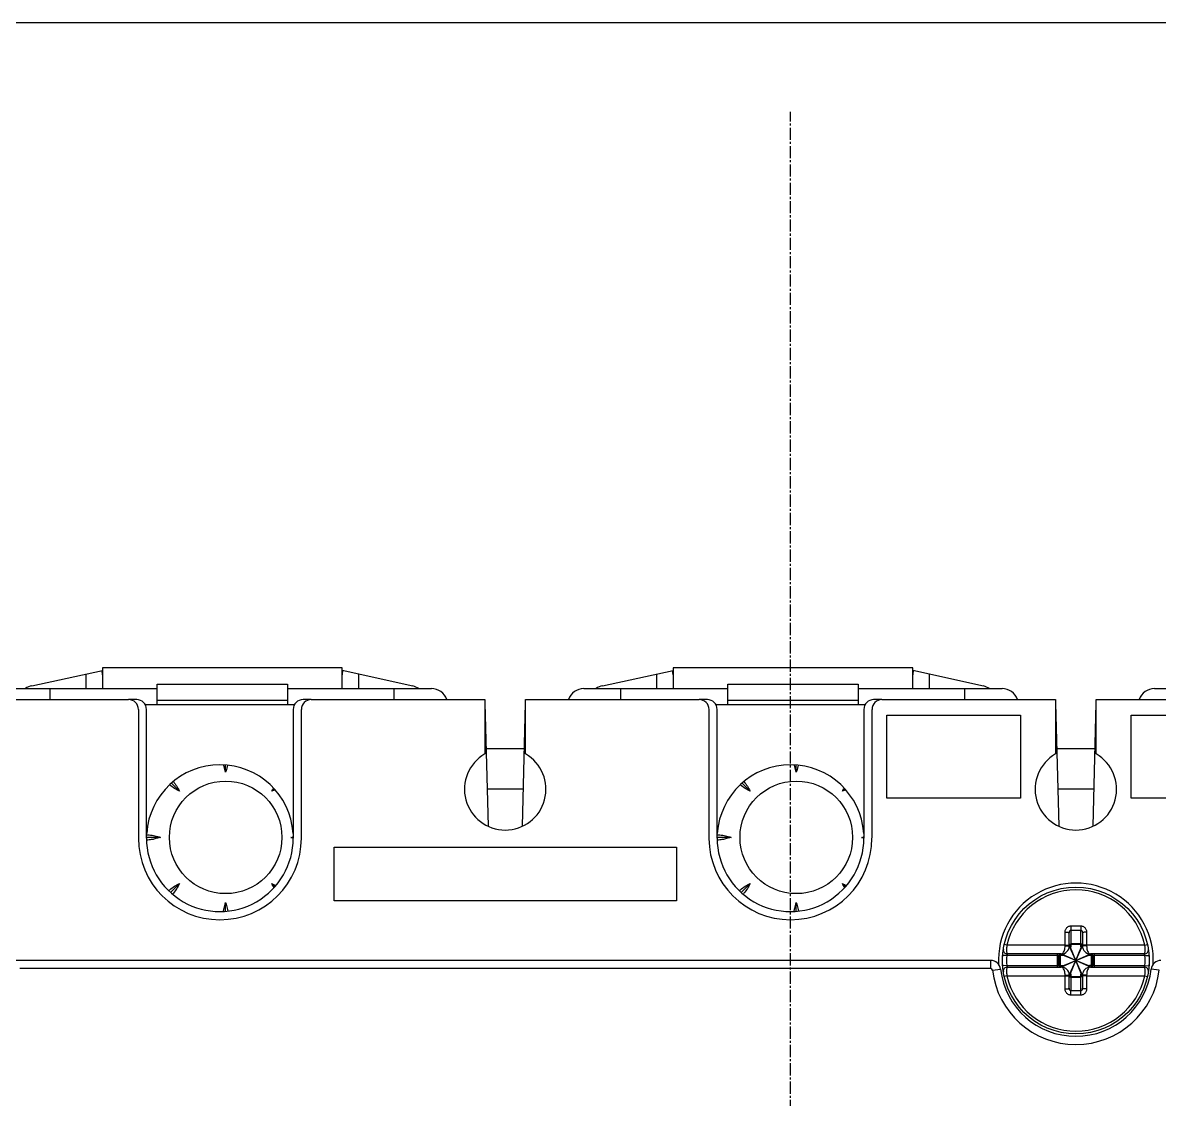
# Model space of a CAD drawing. Extents: x 0 to 557, y 0 to 248.
# Drawn here: x 428.3 to 498, y 166.1 to 232.1 of the extents above; entities that cross this region are included whole.
import ezdxf

# ---------------------------------------------------------------- set-up
doc = ezdxf.new("R2010")
doc.units = 0
doc.linetypes.add('AXES2', pattern=[1.125, 0.75, -0.125, 0.125, -0.125])
doc.layers.add('AXE', color=80, linetype='AXES2')

# ---------------------------------------------------------------- blocks, each defined once
blk = doc.blocks.new('LV429640ATNSX22A 1')
for p, q in [((100.807, 101.334), (105.147, 102.264)), ((104.147, 101.162), (104.147, 102.049)), ((105.147, 102.437), (105.147, 101.162)), ((119.847, 102.437), (105.147, 102.437)), ((119.847, 101.162), (119.847, 102.437)), ((119.847, 102.284), (124.188, 101.323)), ((120.847, 102.063), (120.847, 101.162)), ((135.807, 101.334), (140.147, 102.264)), ((139.147, 101.162), (139.147, 102.049)), ((140.147, 102.437), (140.147, 101.162)), ((154.847, 102.437), (140.147, 102.437)), ((154.847, 101.162), (154.847, 102.437)), ((154.847, 102.284), (159.188, 101.323)), ((155.847, 102.063), (155.847, 101.162)), ((99.672, 101.162), (108.497, 101.162)), ((101.946, 100.487), (101.946, 101.162)), ((108.497, 100.178), (108.497, 101.437)), ((108.497, 101.437), (116.497, 101.437)), ((116.497, 101.437), (116.497, 100.178)), ((116.497, 101.162), (125.322, 101.162)), ((123.048, 100.487), (123.048, 101.162)), ((134.672, 101.162), (143.497, 101.162)), ((136.946, 100.487), (136.946, 101.162)), ((143.497, 100.178), (143.497, 101.437)), ((143.497, 101.437), (151.497, 101.437)), ((151.497, 101.437), (151.497, 100.178)), ((151.497, 101.162), (160.322, 101.162)), ((158.047, 100.487), (158.047, 101.162)), ((169.672, 101.162), (178.497, 101.162)), ((96.1, 100.487), (106.75, 100.487)), ((107.248, 100.487), (106.75, 100.487)), ((116.497, 100.437), (108.497, 100.437)), ((117.95, 100.487), (117.448, 100.487)), ((117.95, 100.487), (128.6, 100.487)), ((128.6, 100.487), (128.6, 97.152)), ((131.1, 97.152), (131.1, 100.487)), ((131.1, 100.487), (141.75, 100.487)), ((142.248, 100.487), (141.75, 100.487)), ((151.497, 100.437), (143.497, 100.437)), ((152.95, 100.487), (152.448, 100.487)), ((152.95, 100.487), (163.6, 100.487)), ((163.6, 100.487), (163.6, 97.152)), ((166.1, 97.152), (166.1, 100.487)), ((166.1, 100.487), (176.75, 100.487)), ((107.35, 99.887), (107.35, 91.986)), ((107.771, 100.178), (116.924, 100.178)), ((107.848, 91.987), (107.848, 99.887)), ((116.848, 99.887), (116.848, 91.987)), ((117.35, 91.986), (117.35, 99.887)), ((128.6, 100.264), (128.798, 92.72)), ((130.902, 92.72), (131.1, 100.278)), ((142.349, 99.896), (142.349, 91.975)), ((142.771, 100.178), (151.924, 100.178)), ((142.848, 91.987), (142.848, 99.887)), ((151.848, 99.887), (151.848, 91.987)), ((152.348, 92.004), (152.348, 99.877)), ((163.6, 100.264), (163.798, 92.72)), ((165.902, 92.72), (166.1, 100.278)), ((153.25, 94.436), (153.25, 99.536)), ((153.25, 99.536), (161.45, 99.536)), ((161.45, 99.536), (161.45, 94.436)), ((168.25, 94.436), (168.25, 99.536)), ((168.25, 99.536), (176.45, 99.536)), ((128.673, 97.487), (131.027, 97.487)), ((163.673, 97.487), (166.027, 97.487)), ((112.703, 96.039), (112.703, 96.476)), ((147.703, 96.039), (147.703, 96.476)), ((109.873, 94.867), (109.374, 95.366)), ((115.533, 94.867), (115.681, 95.014)), ((130.961, 94.987), (128.738, 94.987)), ((144.873, 94.867), (144.374, 95.366)), ((150.533, 94.867), (150.681, 95.014)), ((165.961, 94.987), (163.738, 94.987)), ((161.45, 94.436), (153.25, 94.436)), ((176.45, 94.436), (168.25, 94.436)), ((108.701, 92.037), (107.848, 92.037)), ((116.706, 92.037), (116.848, 92.037)), ((143.701, 92.037), (142.848, 92.037)), ((151.706, 92.037), (151.848, 92.037)), ((119.35, 88.136), (119.35, 91.436)), ((119.35, 91.436), (140.35, 91.436)), ((140.35, 91.436), (140.35, 88.136)), ((109.873, 89.207), (109.325, 88.659)), ((115.724, 89.017), (115.533, 89.207)), ((144.873, 89.207), (144.325, 88.659)), ((150.724, 89.017), (150.533, 89.207)), ((112.703, 87.507), (112.703, 88.035)), ((140.35, 88.136), (119.35, 88.136)), ((147.703, 87.507), (147.703, 88.035)), ((164.45, 85.386), (164.45, 86.19)), ((164.55, 86.352), (164.55, 85.43)), ((165.15, 85.43), (165.15, 86.352)), ((165.25, 86.19), (165.25, 85.386)), ((160.619, 85.422), (160.456, 85.458)), ((164.187, 85.386), (164.45, 85.386)), ((164.465, 83.619), (165.235, 85.353)), ((165.235, 83.619), (164.465, 85.353)), ((164.531, 83.689), (165.169, 85.282)), ((165.169, 83.689), (164.531, 85.282)), ((165.15, 85.501), (164.55, 85.501)), ((165.15, 85.459), (164.55, 85.459)), ((165.513, 85.386), (165.25, 85.386)), ((169.081, 85.422), (169.244, 85.458)), ((159.634, 84.487), (99.85, 84.487)), ((159.634, 83.987), (159.634, 84.487)), ((160.361, 84.168), (160.361, 84.803)), ((160.611, 84.786), (160.361, 84.803)), ((163.905, 84.786), (160.611, 84.786)), ((163.95, 84.886), (160.65, 84.886)), ((163.72, 84.086), (163.72, 84.886)), ((163.816, 84.186), (163.816, 84.786)), ((163.838, 84.786), (163.838, 84.186)), ((163.89, 84.786), (163.89, 84.186)), ((163.983, 84.1), (165.717, 84.871)), ((165.717, 84.1), (163.983, 84.871)), ((164.053, 84.167), (165.646, 84.804)), ((165.646, 84.167), (164.054, 84.804)), ((169.05, 84.886), (165.75, 84.886)), ((169.089, 84.786), (165.795, 84.786)), ((165.81, 84.186), (165.81, 84.786)), ((165.862, 84.186), (165.862, 84.786)), ((165.884, 84.786), (165.884, 84.186)), ((165.98, 84.886), (165.98, 84.086)), ((169.089, 84.786), (169.339, 84.803)), ((169.339, 84.803), (169.339, 84.168)), ((159.634, 83.987), (100.086, 83.987)), ((159.734, 83.898), (160.23, 83.955)), ((160.611, 84.186), (160.361, 84.168)), ((160.611, 84.186), (163.905, 84.186)), ((160.65, 84.086), (163.95, 84.086)), ((165.75, 84.086), (169.05, 84.086)), ((165.795, 84.186), (169.089, 84.186)), ((169.089, 84.186), (169.339, 84.168)), ((169.966, 83.898), (169.47, 83.955)), ((160.619, 83.55), (160.456, 83.514)), ((164.187, 83.586), (164.45, 83.586)), ((164.45, 82.782), (164.45, 83.586)), ((164.55, 83.541), (164.55, 82.619)), ((164.55, 83.513), (165.15, 83.513)), ((164.55, 83.471), (165.15, 83.471)), ((165.15, 82.619), (165.15, 83.541)), ((165.25, 83.586), (165.25, 82.782)), ((165.513, 83.586), (165.25, 83.586)), ((169.081, 83.55), (169.244, 83.514))]:
    blk.add_line(p, q)
at = {"color": 7}
blk.add_lwpolyline([(-328, -78), (222, -78), (222, 142), (-328, 142)], close=True, dxfattribs=at)
for centre, radius in [((112.703, 92.037), 3.45), ((147.703, 92.037), 3.45), ((164.85, 84.486), 4.5)]:
    blk.add_circle(centre, radius)
for centre, radius, start, end in [((101.022, 100.357), 1, 102.43176, 126.38253), ((123.972, 100.346), 1, 54.67389, 77.51092), ((125.322, 100.162), 1, 18.98049, 90), ((134.672, 100.162), 1, 90.0002, 161.02391), ((136.022, 100.357), 1, 102.43176, 126.38253), ((158.972, 100.346), 1, 54.67389, 77.51092), ((160.322, 100.162), 1, 18.98049, 90), ((169.672, 100.162), 1, 90.0002, 161.02391), ((106.75, 99.887), 0.6, 359.99989, 89.9955), ((107.248, 99.887), 0.6, 0.00144, 90.00824), ((117.448, 99.887), 0.6, 90.0054, 180), ((117.95, 99.887), 0.6, 90.00123, 179.99846), ((141.75, 99.887), 0.6, 359.98114, 89.98331), ((142.248, 99.887), 0.6, 0, 90.00824), ((152.448, 99.887), 0.6, 90.0054, 180.00013), ((152.95, 99.887), 0.6, 89.99982, 179.96993), ((129.85, 94.987), 2.5, 120.00026, 59.99972), ((164.85, 94.987), 2.5, 120.00058, 59.99937), ((112.35, 91.992), 4.5, 3.74006, 176.26125), ((147.35, 91.992), 4.5, 3.74006, 176.26125), ((112.35, 91.986), 5, 180, 359.99966), ((112.348, 91.987), 4.5, 179.99586, 0), ((147.346, 91.986), 4.999, 180.13164, 0), ((147.348, 91.987), 4.5, 179.99616, 359.99999), ((164.85, 84.486), 4.75, 357.13354, 182.86632), ((164.85, 84.486), 4.333, 12.47309, 167.52691), ((160.65, 85.136), 0.25, 171.20259, 270), ((163.95, 85.386), 0.5, 270, 0), ((165.75, 85.386), 0.5, 180, 270), ((169.05, 85.136), 0.25, 269.99996, 8.79727), ((159.634, 83.887), 0.6, 6.56243, 90), ((164.85, 84.486), 4.25, 175.95223, 184.04777), ((164.85, 84.486), 4.25, 355.95223, 4.04777), ((170.066, 83.887), 0.6, 90, 173.43757), ((159.634, 83.887), 0.1, 6.56243, 90), ((164.85, 84.487), 5.15, 186.56243, 353.43757), ((164.85, 84.487), 4.65, 186.56243, 353.43757), ((160.65, 83.836), 0.25, 89.99996, 188.79727), ((163.95, 83.586), 0.5, 0, 90), ((165.75, 83.586), 0.5, 90, 180), ((169.05, 83.836), 0.25, 351.20259, 90), ((164.85, 84.486), 4.333, 192.47309, 347.52691)]:
    blk.add_arc(centre, radius, start, end)
for points, knots in [([(105.146, 102), (105.145, 102.014), (105.144, 102.069), (105.139, 102.155), (105.124, 102.227), (105.112, 102.256)], [0, 0, 0, 0, 0.0438197, 0.1644144, 0.2594884, 0.2594884, 0.2594884, 0.2594884]), ([(119.889, 102.275), (119.875, 102.246), (119.857, 102.174), (119.851, 102.087), (119.849, 102.031), (119.848, 102.016)], [0, 0, 0, 0, 0.0961682, 0.2178848, 0.2637484, 0.2637484, 0.2637484, 0.2637484]), ([(140.146, 102), (140.145, 102.014), (140.144, 102.069), (140.138, 102.155), (140.124, 102.227), (140.112, 102.256)], [0, 0, 0, 0, 0.0438197, 0.1644144, 0.2594884, 0.2594884, 0.2594884, 0.2594884]), ([(154.889, 102.275), (154.875, 102.246), (154.857, 102.174), (154.851, 102.087), (154.849, 102.031), (154.848, 102.016)], [0, 0, 0, 0, 0.0961682, 0.2178848, 0.2637484, 0.2637484, 0.2637484, 0.2637484]), ([(112.703, 96.039), (112.664, 96.15), (112.623, 96.298), (112.592, 96.448), (112.586, 96.484)], [0, 0, 0, 0, 0.3517872, 0.4604282, 0.4604282, 0.4604282, 0.4604282]), ([(112.818, 96.465), (112.812, 96.435), (112.783, 96.291), (112.743, 96.149), (112.703, 96.039)], [0, 0, 0, 0, 0.0895878, 0.441066, 0.441066, 0.441066, 0.441066]), ([(147.703, 96.039), (147.664, 96.15), (147.622, 96.298), (147.592, 96.448), (147.586, 96.484)], [0, 0, 0, 0, 0.3517872, 0.4604298, 0.4604298, 0.4604298, 0.4604298]), ([(147.818, 96.465), (147.812, 96.435), (147.783, 96.291), (147.743, 96.149), (147.703, 96.039)], [0, 0, 0, 0, 0.0895923, 0.4410704, 0.4410704, 0.4410704, 0.4410704]), ([(109.873, 94.867), (109.768, 94.917), (109.562, 95.033), (109.371, 95.171), (109.279, 95.245)], [0, 0, 0, 0, 0.3517858, 0.7058983, 0.7058983, 0.7058983, 0.7058983]), ([(109.492, 95.464), (109.493, 95.463), (109.569, 95.37), (109.708, 95.178), (109.823, 94.973), (109.873, 94.867)], [0, 0, 0, 0, 0.004535, 0.3586298, 0.7101065, 0.7101065, 0.7101065, 0.7101065]), ([(144.873, 94.867), (144.768, 94.917), (144.562, 95.033), (144.371, 95.171), (144.279, 95.245)], [0, 0, 0, 0, 0.3517858, 0.7058983, 0.7058983, 0.7058983, 0.7058983]), ([(144.492, 95.464), (144.493, 95.463), (144.568, 95.37), (144.708, 95.178), (144.823, 94.973), (144.873, 94.867)], [0, 0, 0, 0, 0.0045065, 0.3586012, 0.710078, 0.710078, 0.710078, 0.710078]), ([(107.857, 92.202), (107.909, 92.199), (108.079, 92.185), (108.364, 92.14), (108.591, 92.076), (108.701, 92.037)], [0, 0, 0, 0, 0.1571227, 0.5112609, 0.8627251, 0.8627251, 0.8627251, 0.8627251]), ([(108.701, 92.037), (108.591, 91.998), (108.402, 91.944), (108.209, 91.91), (108.131, 91.899)], [0, 0, 0, 0, 0.3517663, 0.5876535, 0.5876535, 0.5876535, 0.5876535]), ([(142.857, 92.202), (142.909, 92.199), (143.079, 92.185), (143.364, 92.14), (143.591, 92.076), (143.701, 92.037)], [0, 0, 0, 0, 0.1570777, 0.5112159, 0.8626801, 0.8626801, 0.8626801, 0.8626801]), ([(143.701, 92.037), (143.591, 91.998), (143.402, 91.944), (143.209, 91.91), (143.131, 91.899)], [0, 0, 0, 0, 0.3517663, 0.5876535, 0.5876535, 0.5876535, 0.5876535]), ([(108.131, 91.899), (108.092, 91.893), (107.999, 91.882), (107.907, 91.874), (107.853, 91.871)], [0, 0, 0, 0, 0.1183966, 0.2788756, 0.2788756, 0.2788756, 0.2788756]), ([(143.131, 91.899), (143.092, 91.893), (142.999, 91.882), (142.907, 91.874), (142.853, 91.871)], [0, 0, 0, 0, 0.1183966, 0.2788306, 0.2788306, 0.2788306, 0.2788306]), ([(109.279, 88.828), (109.371, 88.903), (109.562, 89.041), (109.768, 89.156), (109.873, 89.207)], [0, 0, 0, 0, 0.3540916, 0.705559, 0.705559, 0.705559, 0.705559]), ([(109.873, 89.207), (109.823, 89.101), (109.708, 88.895), (109.555, 88.684), (109.464, 88.574), (109.448, 88.556)], [0, 0, 0, 0, 0.3517865, 0.7058999, 0.7798911, 0.7798911, 0.7798911, 0.7798911]), ([(144.279, 88.828), (144.371, 88.903), (144.562, 89.041), (144.768, 89.156), (144.873, 89.207)], [0, 0, 0, 0, 0.3540916, 0.705559, 0.705559, 0.705559, 0.705559]), ([(144.873, 89.207), (144.823, 89.101), (144.708, 88.895), (144.555, 88.684), (144.464, 88.574), (144.448, 88.556)], [0, 0, 0, 0, 0.3517865, 0.7058999, 0.7798625, 0.7798625, 0.7798625, 0.7798625]), ([(112.57, 87.497), (112.58, 87.564), (112.614, 87.746), (112.664, 87.924), (112.703, 88.035)], [0, 0, 0, 0, 0.202793, 0.5542702, 0.5542702, 0.5542702, 0.5542702]), ([(112.703, 88.035), (112.743, 87.924), (112.791, 87.752), (112.824, 87.577), (112.834, 87.517)], [0, 0, 0, 0, 0.3517875, 0.5344175, 0.5344175, 0.5344175, 0.5344175]), ([(147.57, 87.497), (147.58, 87.564), (147.614, 87.746), (147.664, 87.924), (147.703, 88.035)], [0, 0, 0, 0, 0.2027951, 0.5542724, 0.5542724, 0.5542724, 0.5542724]), ([(147.703, 88.035), (147.743, 87.924), (147.791, 87.752), (147.824, 87.577), (147.834, 87.517)], [0, 0, 0, 0, 0.3517875, 0.5344234, 0.5344234, 0.5344234, 0.5344234]), ([(164.187, 86.223), (164.187, 86.246), (164.191, 86.294), (164.211, 86.367), (164.247, 86.442), (164.302, 86.511), (164.375, 86.566), (164.457, 86.601), (164.516, 86.609), (164.544, 86.609)], [0, 0, 0, 0, 0.0686055, 0.1439426, 0.226554, 0.3151503, 0.4062368, 0.4967444, 0.5814957, 0.5814957, 0.5814957, 0.5814957]), ([(164.544, 86.609), (164.612, 86.61), (164.748, 86.611), (164.951, 86.611), (165.088, 86.61), (165.156, 86.609)], [0, 0, 0, 0, 0.2025636, 0.4076196, 0.6117272, 0.6117272, 0.6117272, 0.6117272]), ([(164.544, 86.609), (164.544, 86.576), (164.545, 86.513), (164.547, 86.427), (164.549, 86.374), (164.55, 86.352)], [0, 0, 0, 0, 0.1001381, 0.1907363, 0.2572488, 0.2572488, 0.2572488, 0.2572488]), ([(165.156, 86.609), (165.156, 86.576), (165.155, 86.513), (165.153, 86.427), (165.151, 86.374), (165.15, 86.352)], [0, 0, 0, 0, 0.1001378, 0.190736, 0.257248, 0.257248, 0.257248, 0.257248]), ([(165.156, 86.609), (165.184, 86.609), (165.242, 86.601), (165.325, 86.566), (165.397, 86.511), (165.452, 86.442), (165.489, 86.368), (165.509, 86.294), (165.513, 86.246), (165.513, 86.223)], [0, 0, 0, 0, 0.0844544, 0.1745763, 0.2656171, 0.3543791, 0.4371975, 0.5127248, 0.5814975, 0.5814975, 0.5814975, 0.5814975]), ([(164.187, 86.223), (164.22, 86.223), (164.281, 86.222), (164.366, 86.216), (164.413, 86.207), (164.45, 86.198), (164.45, 86.19)], [0, 0, 0, 0, 0.0995172, 0.1852358, 0.2437846, 0.2679334, 0.2679334, 0.2679334, 0.2679334]), ([(164.187, 85.422), (164.187, 85.503), (164.187, 85.674), (164.187, 85.942), (164.187, 86.127), (164.187, 86.223)], [0, 0, 0, 0, 0.2451334, 0.5135022, 0.8014853, 0.8014853, 0.8014853, 0.8014853]), ([(164.45, 86.19), (164.45, 86.199), (164.451, 86.219), (164.456, 86.249), (164.466, 86.28), (164.481, 86.309), (164.501, 86.332), (164.525, 86.348), (164.542, 86.352), (164.55, 86.352)], [0, 0, 0, 0, 0.0284303, 0.0592124, 0.0918038, 0.1246929, 0.1556434, 0.1834244, 0.2075979, 0.2075979, 0.2075979, 0.2075979]), ([(164.55, 86.352), (164.616, 86.353), (164.749, 86.354), (164.949, 86.354), (165.083, 86.353), (165.15, 86.352)], [0, 0, 0, 0, 0.1989894, 0.3995198, 0.6000139, 0.6000139, 0.6000139, 0.6000139]), ([(165.15, 86.352), (165.158, 86.352), (165.175, 86.348), (165.198, 86.332), (165.218, 86.309), (165.233, 86.28), (165.243, 86.249), (165.249, 86.219), (165.25, 86.199), (165.25, 86.19)], [0, 0, 0, 0, 0.0240864, 0.0517359, 0.0826458, 0.1155786, 0.1482428, 0.1791, 0.2075994, 0.2075994, 0.2075994, 0.2075994]), ([(165.513, 86.223), (165.48, 86.223), (165.419, 86.222), (165.334, 86.216), (165.287, 86.207), (165.25, 86.198), (165.25, 86.19)], [0, 0, 0, 0, 0.0995172, 0.1852358, 0.2437845, 0.2679333, 0.2679333, 0.2679333, 0.2679333]), ([(165.513, 86.223), (165.513, 86.126), (165.513, 85.939), (165.513, 85.672), (165.513, 85.502), (165.513, 85.422)], [0, 0, 0, 0, 0.2923982, 0.5595968, 0.8014853, 0.8014853, 0.8014853, 0.8014853]), ([(160.619, 85.422), (160.615, 85.388), (160.608, 85.319), (160.601, 85.215), (160.6, 85.113), (160.603, 85.022), (160.614, 84.951), (160.624, 84.906), (160.642, 84.886), (160.65, 84.886)], [0, 0, 0, 0, 0.1011592, 0.2076643, 0.3132474, 0.407516, 0.4809532, 0.526858, 0.54949, 0.54949, 0.54949, 0.54949]), ([(164.187, 85.422), (164.092, 85.422), (163.898, 85.422), (163.594, 85.422), (163.264, 85.422), (162.901, 85.422), (162.506, 85.422), (162.079, 85.422), (161.621, 85.422), (161.13, 85.422), (160.793, 85.422), (160.619, 85.422)], [0, 0, 0, 0, 0.284634, 0.583745, 0.912593, 1.274918, 1.670146, 2.09758, 2.55637, 3.046106, 3.56801, 3.56801, 3.56801, 3.56801]), ([(163.95, 84.886), (163.979, 84.886), (164.042, 84.915), (164.107, 85.003), (164.154, 85.119), (164.181, 85.25), (164.187, 85.341), (164.187, 85.386)], [0, 0, 0, 0, 0.0857154, 0.1935589, 0.3219294, 0.4600473, 0.5939554, 0.5939554, 0.5939554, 0.5939554]), ([(164.187, 85.386), (164.187, 85.392), (164.187, 85.404), (164.187, 85.416), (164.187, 85.422)], [0, 0, 0, 0, 0.01817785, 0.03583874, 0.03583874, 0.03583874, 0.03583874]), ([(164.287, 85.421), (164.315, 85.42), (164.368, 85.42), (164.41, 85.41), (164.45, 85.411), (164.45, 85.404)], [0, 0, 0, 0, 0.08551, 0.1433196, 0.1647829, 0.1647829, 0.1647829, 0.1647829]), ([(164.439, 85.283), (164.441, 85.29), (164.444, 85.304), (164.449, 85.324), (164.455, 85.34), (164.461, 85.35), (164.465, 85.353)], [0, 0, 0, 0, 0.02227813, 0.04272751, 0.06093428, 0.07551171, 0.07551171, 0.07551171, 0.07551171]), ([(164.45, 85.414), (164.45, 85.423), (164.466, 85.443), (164.492, 85.452), (164.51, 85.455), (164.516, 85.456)], [0, 0, 0, 0, 0.02606706, 0.06616314, 0.08229636, 0.08229636, 0.08229636, 0.08229636]), ([(164.45, 85.386), (164.45, 85.394), (164.466, 85.414), (164.492, 85.423), (164.51, 85.427), (164.516, 85.428)], [0, 0, 0, 0, 0.026066, 0.06616128, 0.0822948, 0.0822948, 0.0822948, 0.0822948]), ([(164.531, 85.282), (164.528, 85.291), (164.521, 85.307), (164.508, 85.329), (164.495, 85.345), (164.482, 85.356), (164.472, 85.356), (164.469, 85.355)], [0, 0, 0, 0, 0.0283478, 0.0532815, 0.0748872, 0.0920764, 0.1014859, 0.1014859, 0.1014859, 0.1014859]), ([(164.485, 85.48), (164.49, 85.484), (164.5, 85.49), (164.51, 85.494), (164.516, 85.496)], [0, 0, 0, 0, 0.01681323, 0.03392807, 0.03392807, 0.03392807, 0.03392807]), ([(164.55, 85.43), (164.55, 85.405), (164.547, 85.355), (164.538, 85.306), (164.531, 85.282)], [0, 0, 0, 0, 0.0754848, 0.149718, 0.149718, 0.149718, 0.149718]), ([(165.169, 85.282), (165.162, 85.306), (165.153, 85.355), (165.15, 85.405), (165.15, 85.43)], [0, 0, 0, 0, 0.0742087, 0.149722, 0.149722, 0.149722, 0.149722]), ([(165.25, 85.414), (165.25, 85.423), (165.234, 85.443), (165.208, 85.451), (165.19, 85.455), (165.184, 85.456)], [0, 0, 0, 0, 0.02575795, 0.06597454, 0.08217417, 0.08217417, 0.08217417, 0.08217417]), ([(165.25, 85.386), (165.25, 85.394), (165.234, 85.414), (165.208, 85.423), (165.189, 85.427), (165.184, 85.428)], [0, 0, 0, 0, 0.02606707, 0.06616314, 0.08229636, 0.08229636, 0.08229636, 0.08229636]), ([(165.235, 85.353), (165.232, 85.356), (165.22, 85.357), (165.205, 85.346), (165.196, 85.334), (165.19, 85.325), (165.189, 85.323)], [0, 0, 0, 0, 0.01414489, 0.0314115, 0.05261127, 0.06060314, 0.06060314, 0.06060314, 0.06060314]), ([(165.261, 85.283), (165.259, 85.29), (165.256, 85.304), (165.251, 85.324), (165.245, 85.34), (165.239, 85.35), (165.235, 85.353)], [0, 0, 0, 0, 0.02223904, 0.04270095, 0.06093086, 0.07551201, 0.07551201, 0.07551201, 0.07551201]), ([(165.413, 85.421), (165.385, 85.42), (165.332, 85.42), (165.29, 85.41), (165.25, 85.411), (165.25, 85.404)], [0, 0, 0, 0, 0.0855099, 0.1433196, 0.1647829, 0.1647829, 0.1647829, 0.1647829]), ([(169.081, 85.422), (168.907, 85.422), (168.569, 85.422), (168.079, 85.422), (167.621, 85.422), (167.193, 85.422), (166.798, 85.422), (166.436, 85.422), (166.106, 85.422), (165.802, 85.422), (165.608, 85.422), (165.513, 85.422)], [0, 0, 0, 0, 0.521932, 1.011689, 1.470493, 1.89794, 2.293184, 2.655521, 2.984393, 3.283507, 3.56801, 3.56801, 3.56801, 3.56801]), ([(165.513, 85.422), (165.513, 85.416), (165.513, 85.404), (165.513, 85.392), (165.513, 85.386)], [0, 0, 0, 0, 0.01766099, 0.03583874, 0.03583874, 0.03583874, 0.03583874]), ([(165.513, 85.386), (165.513, 85.341), (165.518, 85.25), (165.546, 85.119), (165.593, 85.003), (165.658, 84.915), (165.721, 84.886), (165.75, 84.886)], [0, 0, 0, 0, 0.1339076, 0.2720257, 0.4003964, 0.5082394, 0.5939557, 0.5939557, 0.5939557, 0.5939557]), ([(169.05, 84.886), (169.058, 84.886), (169.076, 84.906), (169.086, 84.951), (169.097, 85.022), (169.1, 85.113), (169.099, 85.215), (169.092, 85.319), (169.085, 85.388), (169.081, 85.422)], [0, 0, 0, 0, 0.022622, 0.0685253, 0.1419848, 0.236287, 0.3418926, 0.4483892, 0.5494906, 0.5494906, 0.5494906, 0.5494906]), ([(160.65, 84.886), (160.647, 84.88), (160.64, 84.867), (160.63, 84.844), (160.619, 84.816), (160.613, 84.796), (160.611, 84.786)], [0, 0, 0, 0, 0.0187148, 0.0440151, 0.0759374, 0.1077522, 0.1077522, 0.1077522, 0.1077522]), ([(163.88, 84.88), (163.875, 84.878), (163.854, 84.868), (163.833, 84.846), (163.824, 84.825), (163.822, 84.82)], [0, 0, 0, 0, 0.01694014, 0.06782964, 0.08515314, 0.08515314, 0.08515314, 0.08515314]), ([(163.873, 84.862), (163.864, 84.855), (163.853, 84.841), (163.846, 84.825), (163.844, 84.82)], [0, 0, 0, 0, 0.03424847, 0.05157209, 0.05157209, 0.05157209, 0.05157209]), ([(163.935, 84.886), (163.918, 84.886), (163.895, 84.879), (163.877, 84.866), (163.873, 84.862)], [0, 0, 0, 0, 0.05012009, 0.06715642, 0.06715642, 0.06715642, 0.06715642]), ([(163.935, 84.886), (163.926, 84.886), (163.906, 84.87), (163.898, 84.844), (163.894, 84.825), (163.893, 84.82)], [0, 0, 0, 0, 0.02574366, 0.06591584, 0.08212123, 0.08212123, 0.08212123, 0.08212123]), ([(164.054, 84.804), (164.03, 84.798), (163.98, 84.789), (163.93, 84.786), (163.905, 84.786)], [0, 0, 0, 0, 0.0741826, 0.1497294, 0.1497294, 0.1497294, 0.1497294]), ([(163.95, 84.886), (163.941, 84.886), (163.921, 84.87), (163.913, 84.844), (163.909, 84.825), (163.908, 84.82)], [0, 0, 0, 0, 0.02606706, 0.06616314, 0.08229637, 0.08229637, 0.08229637, 0.08229637]), ([(163.983, 84.871), (163.98, 84.867), (163.979, 84.855), (163.986, 84.847), (163.99, 84.843)], [0, 0, 0, 0, 0.01414468, 0.03141043, 0.03141043, 0.03141043, 0.03141043]), ([(164.053, 84.897), (164.046, 84.895), (164.032, 84.892), (164.012, 84.887), (163.995, 84.881), (163.986, 84.875), (163.983, 84.871)], [0, 0, 0, 0, 0.02223724, 0.04269836, 0.06092843, 0.07550805, 0.07550805, 0.07550805, 0.07550805]), ([(163.99, 84.843), (163.995, 84.838), (164.007, 84.828), (164.02, 84.82), (164.028, 84.816)], [0, 0, 0, 0, 0.02119907, 0.04643886, 0.04643886, 0.04643886, 0.04643886]), ([(165.646, 84.804), (165.655, 84.808), (165.671, 84.815), (165.693, 84.828), (165.71, 84.841), (165.72, 84.854), (165.72, 84.864), (165.719, 84.867)], [0, 0, 0, 0, 0.0283477, 0.0532806, 0.0748854, 0.0920738, 0.1014832, 0.1014832, 0.1014832, 0.1014832]), ([(165.795, 84.786), (165.77, 84.786), (165.72, 84.789), (165.67, 84.798), (165.646, 84.804)], [0, 0, 0, 0, 0.0755715, 0.1497317, 0.1497317, 0.1497317, 0.1497317]), ([(165.647, 84.897), (165.654, 84.895), (165.668, 84.892), (165.688, 84.887), (165.704, 84.881), (165.714, 84.875), (165.717, 84.871)], [0, 0, 0, 0, 0.02227705, 0.04272547, 0.06093149, 0.07550845, 0.07550845, 0.07550845, 0.07550845]), ([(165.75, 84.886), (165.759, 84.886), (165.779, 84.87), (165.787, 84.844), (165.791, 84.825), (165.792, 84.82)], [0, 0, 0, 0, 0.02606593, 0.06616117, 0.08229471, 0.08229471, 0.08229471, 0.08229471]), ([(165.765, 84.886), (165.782, 84.886), (165.804, 84.879), (165.822, 84.866), (165.827, 84.863)], [0, 0, 0, 0, 0.04960304, 0.06665907, 0.06665907, 0.06665907, 0.06665907]), ([(165.765, 84.886), (165.774, 84.886), (165.794, 84.87), (165.802, 84.844), (165.806, 84.825), (165.807, 84.82)], [0, 0, 0, 0, 0.02606706, 0.06616314, 0.08229637, 0.08229637, 0.08229637, 0.08229637]), ([(165.835, 84.872), (165.85, 84.864), (165.867, 84.846), (165.876, 84.825), (165.878, 84.82)], [0, 0, 0, 0, 0.05088955, 0.06821317, 0.06821317, 0.06821317, 0.06821317]), ([(165.839, 84.85), (165.842, 84.846), (165.849, 84.836), (165.854, 84.826), (165.856, 84.82)], [0, 0, 0, 0, 0.01735271, 0.03476827, 0.03476827, 0.03476827, 0.03476827]), ([(169.089, 84.786), (169.087, 84.796), (169.081, 84.816), (169.07, 84.844), (169.06, 84.867), (169.053, 84.88), (169.05, 84.886)], [0, 0, 0, 0, 0.0318147, 0.0637371, 0.0890374, 0.1077522, 0.1077522, 0.1077522, 0.1077522]), ([(160.65, 84.086), (160.642, 84.086), (160.624, 84.066), (160.614, 84.021), (160.603, 83.95), (160.6, 83.859), (160.601, 83.756), (160.608, 83.652), (160.615, 83.583), (160.619, 83.55)], [0, 0, 0, 0, 0.022622, 0.0685253, 0.1419848, 0.236287, 0.3418926, 0.4483892, 0.5494906, 0.5494906, 0.5494906, 0.5494906]), ([(160.611, 84.186), (160.613, 84.175), (160.619, 84.155), (160.63, 84.127), (160.64, 84.104), (160.647, 84.091), (160.65, 84.086)], [0, 0, 0, 0, 0.0318147, 0.0637371, 0.0890374, 0.1077522, 0.1077522, 0.1077522, 0.1077522]), ([(163.865, 84.099), (163.85, 84.108), (163.833, 84.125), (163.824, 84.146), (163.822, 84.152)], [0, 0, 0, 0, 0.05088955, 0.06821317, 0.06821317, 0.06821317, 0.06821317]), ([(163.861, 84.121), (163.858, 84.126), (163.851, 84.135), (163.846, 84.146), (163.844, 84.151)], [0, 0, 0, 0, 0.01735271, 0.03476827, 0.03476827, 0.03476827, 0.03476827]), ([(163.935, 84.086), (163.918, 84.086), (163.896, 84.092), (163.878, 84.105), (163.873, 84.109)], [0, 0, 0, 0, 0.04960304, 0.06665908, 0.06665908, 0.06665908, 0.06665908]), ([(163.935, 84.086), (163.926, 84.086), (163.906, 84.102), (163.898, 84.128), (163.894, 84.146), (163.893, 84.152)], [0, 0, 0, 0, 0.02606707, 0.06616314, 0.08229637, 0.08229637, 0.08229637, 0.08229637]), ([(163.905, 84.186), (163.93, 84.186), (163.98, 84.183), (164.03, 84.173), (164.054, 84.167)], [0, 0, 0, 0, 0.0755715, 0.1497317, 0.1497317, 0.1497317, 0.1497317]), ([(163.95, 84.086), (163.941, 84.086), (163.921, 84.102), (163.913, 84.128), (163.909, 84.146), (163.908, 84.152)], [0, 0, 0, 0, 0.02606593, 0.06616117, 0.0822947, 0.0822947, 0.0822947, 0.0822947]), ([(164.187, 83.586), (164.187, 83.63), (164.181, 83.721), (164.154, 83.852), (164.107, 83.969), (164.042, 84.057), (163.979, 84.086), (163.95, 84.086)], [0, 0, 0, 0, 0.1339076, 0.2720257, 0.4003964, 0.5082394, 0.5939557, 0.5939557, 0.5939557, 0.5939557]), ([(164.053, 84.167), (164.045, 84.164), (164.029, 84.156), (164.007, 84.144), (163.99, 84.131), (163.98, 84.117), (163.98, 84.108), (163.981, 84.105)], [0, 0, 0, 0, 0.0283477, 0.0532806, 0.0748854, 0.0920739, 0.1014832, 0.1014832, 0.1014832, 0.1014832]), ([(164.053, 84.075), (164.046, 84.077), (164.032, 84.08), (164.012, 84.085), (163.995, 84.09), (163.986, 84.096), (163.983, 84.1)], [0, 0, 0, 0, 0.02227705, 0.04272547, 0.06093149, 0.07550845, 0.07550845, 0.07550845, 0.07550845]), ([(164.439, 83.689), (164.441, 83.682), (164.444, 83.668), (164.449, 83.648), (164.455, 83.631), (164.461, 83.621), (164.465, 83.619)], [0, 0, 0, 0, 0.02223797, 0.04270049, 0.06093265, 0.07551204, 0.07551204, 0.07551204, 0.07551204]), ([(164.531, 83.689), (164.538, 83.665), (164.547, 83.616), (164.55, 83.566), (164.55, 83.541)], [0, 0, 0, 0, 0.0742087, 0.149722, 0.149722, 0.149722, 0.149722]), ([(165.15, 83.541), (165.15, 83.566), (165.153, 83.616), (165.162, 83.665), (165.169, 83.689)], [0, 0, 0, 0, 0.0754848, 0.149718, 0.149718, 0.149718, 0.149718]), ([(165.169, 83.689), (165.172, 83.681), (165.179, 83.664), (165.192, 83.643), (165.205, 83.626), (165.218, 83.616), (165.228, 83.616), (165.231, 83.617)], [0, 0, 0, 0, 0.0283478, 0.0532815, 0.0748872, 0.0920764, 0.1014859, 0.1014859, 0.1014859, 0.1014859]), ([(165.261, 83.689), (165.259, 83.682), (165.256, 83.668), (165.251, 83.648), (165.245, 83.631), (165.239, 83.621), (165.235, 83.619)], [0, 0, 0, 0, 0.02227813, 0.04272751, 0.06093428, 0.07551171, 0.07551171, 0.07551171, 0.07551171]), ([(165.75, 84.086), (165.721, 84.086), (165.658, 84.057), (165.593, 83.969), (165.546, 83.852), (165.518, 83.721), (165.513, 83.63), (165.513, 83.586)], [0, 0, 0, 0, 0.0857154, 0.1935589, 0.3219294, 0.4600473, 0.5939553, 0.5939553, 0.5939553, 0.5939553]), ([(165.795, 84.186), (165.77, 84.186), (165.72, 84.183), (165.67, 84.173), (165.646, 84.167)], [0, 0, 0, 0, 0.0753321, 0.1496914, 0.1496914, 0.1496914, 0.1496914]), ([(165.647, 84.075), (165.654, 84.077), (165.668, 84.08), (165.688, 84.085), (165.704, 84.09), (165.714, 84.096), (165.717, 84.1)], [0, 0, 0, 0, 0.02221081, 0.04255589, 0.06104521, 0.0755154, 0.0755154, 0.0755154, 0.0755154]), ([(165.71, 84.129), (165.706, 84.134), (165.694, 84.144), (165.68, 84.151), (165.673, 84.155)], [0, 0, 0, 0, 0.02091191, 0.04607775, 0.04607775, 0.04607775, 0.04607775]), ([(165.717, 84.1), (165.72, 84.104), (165.721, 84.116), (165.714, 84.125), (165.71, 84.129)], [0, 0, 0, 0, 0.01458251, 0.03123653, 0.03123653, 0.03123653, 0.03123653]), ([(165.795, 84.186), (165.795, 84.169), (165.791, 84.139), (165.779, 84.104), (165.763, 84.09), (165.758, 84.087)], [0, 0, 0, 0, 0.050359, 0.0904545, 0.1092398, 0.1092398, 0.1092398, 0.1092398]), ([(165.81, 84.186), (165.81, 84.169), (165.806, 84.139), (165.794, 84.104), (165.779, 84.09), (165.773, 84.087)], [0, 0, 0, 0, 0.0503577, 0.0904538, 0.1092396, 0.1092396, 0.1092396, 0.1092396]), ([(165.862, 84.186), (165.862, 84.168), (165.853, 84.133), (165.82, 84.099), (165.793, 84.089), (165.782, 84.087)], [0, 0, 0, 0, 0.0519316, 0.1030547, 0.1364663, 0.1364663, 0.1364663, 0.1364663]), ([(165.884, 84.186), (165.884, 84.169), (165.875, 84.134), (165.838, 84.095), (165.804, 84.086), (165.787, 84.086)], [0, 0, 0, 0, 0.0516475, 0.1025371, 0.1526572, 0.1526572, 0.1526572, 0.1526572]), ([(169.05, 84.086), (169.053, 84.091), (169.059, 84.104), (169.07, 84.126), (169.081, 84.154), (169.087, 84.175), (169.089, 84.186)], [0, 0, 0, 0, 0.0178792, 0.0426, 0.0748566, 0.1077504, 0.1077504, 0.1077504, 0.1077504]), ([(169.081, 83.55), (169.085, 83.583), (169.092, 83.652), (169.099, 83.756), (169.1, 83.859), (169.097, 83.95), (169.086, 84.021), (169.076, 84.066), (169.058, 84.086), (169.05, 84.086)], [0, 0, 0, 0, 0.1011592, 0.2076643, 0.3132474, 0.407516, 0.4809532, 0.526858, 0.54949, 0.54949, 0.54949, 0.54949]), ([(160.619, 83.55), (160.793, 83.55), (161.131, 83.55), (161.621, 83.55), (162.079, 83.55), (162.506, 83.55), (162.902, 83.55), (163.264, 83.55), (163.594, 83.55), (163.898, 83.55), (164.092, 83.55), (164.187, 83.55)], [0, 0, 0, 0, 0.521932, 1.011689, 1.470493, 1.89794, 2.293184, 2.655521, 2.984393, 3.283507, 3.56801, 3.56801, 3.56801, 3.56801]), ([(164.187, 83.55), (164.187, 83.556), (164.187, 83.568), (164.187, 83.58), (164.187, 83.586)], [0, 0, 0, 0, 0.01766099, 0.03583874, 0.03583874, 0.03583874, 0.03583874]), ([(164.187, 82.748), (164.187, 82.777), (164.187, 82.837), (164.187, 82.931), (164.187, 83.033), (164.187, 83.146), (164.187, 83.269), (164.187, 83.405), (164.187, 83.5), (164.187, 83.55)], [0, 0, 0, 0, 0.0858183, 0.1792338, 0.2814322, 0.3935658, 0.516742, 0.6522102, 0.8014853, 0.8014853, 0.8014853, 0.8014853]), ([(164.287, 83.551), (164.315, 83.551), (164.365, 83.551), (164.414, 83.563), (164.445, 83.559), (164.449, 83.565)], [0, 0, 0, 0, 0.0855099, 0.1433196, 0.1628273, 0.1628273, 0.1628273, 0.1628273]), ([(164.45, 83.586), (164.45, 83.577), (164.466, 83.557), (164.492, 83.548), (164.51, 83.545), (164.516, 83.544)], [0, 0, 0, 0, 0.02606706, 0.06616314, 0.08229636, 0.08229636, 0.08229636, 0.08229636]), ([(164.45, 83.557), (164.45, 83.549), (164.466, 83.529), (164.492, 83.52), (164.51, 83.516), (164.516, 83.515)], [0, 0, 0, 0, 0.02575795, 0.06597454, 0.08217418, 0.08217418, 0.08217418, 0.08217418]), ([(164.465, 83.619), (164.468, 83.616), (164.48, 83.614), (164.493, 83.624), (164.499, 83.632), (164.502, 83.636)], [0, 0, 0, 0, 0.01414489, 0.03141149, 0.04509897, 0.04509897, 0.04509897, 0.04509897]), ([(164.502, 83.636), (164.504, 83.638), (164.507, 83.642), (164.51, 83.646), (164.511, 83.648)], [0, 0, 0, 0, 0.00753387, 0.01552574, 0.01552574, 0.01552574, 0.01552574]), ([(165.25, 83.586), (165.25, 83.577), (165.234, 83.557), (165.208, 83.548), (165.189, 83.545), (165.184, 83.544)], [0, 0, 0, 0, 0.026066, 0.06616129, 0.0822948, 0.0822948, 0.0822948, 0.0822948]), ([(165.25, 83.557), (165.25, 83.549), (165.234, 83.529), (165.208, 83.52), (165.189, 83.516), (165.184, 83.515)], [0, 0, 0, 0, 0.02606707, 0.06616314, 0.08229636, 0.08229636, 0.08229636, 0.08229636]), ([(165.215, 83.491), (165.21, 83.488), (165.2, 83.482), (165.19, 83.478), (165.184, 83.476)], [0, 0, 0, 0, 0.01681323, 0.03392807, 0.03392807, 0.03392807, 0.03392807]), ([(165.413, 83.551), (165.385, 83.551), (165.335, 83.551), (165.286, 83.563), (165.255, 83.559), (165.251, 83.565)], [0, 0, 0, 0, 0.08551, 0.1433196, 0.1628273, 0.1628273, 0.1628273, 0.1628273]), ([(165.513, 83.586), (165.513, 83.58), (165.513, 83.568), (165.513, 83.556), (165.513, 83.55)], [0, 0, 0, 0, 0.01817785, 0.03583874, 0.03583874, 0.03583874, 0.03583874]), ([(165.513, 83.55), (165.608, 83.55), (165.802, 83.55), (166.106, 83.55), (166.436, 83.55), (166.799, 83.55), (167.194, 83.55), (167.621, 83.55), (168.079, 83.55), (168.57, 83.55), (168.907, 83.55), (169.081, 83.55)], [0, 0, 0, 0, 0.284634, 0.583745, 0.912593, 1.274918, 1.670146, 2.09758, 2.55637, 3.046106, 3.56801, 3.56801, 3.56801, 3.56801]), ([(165.513, 83.55), (165.513, 83.5), (165.513, 83.404), (165.513, 83.267), (165.513, 83.144), (165.513, 83.031), (165.513, 82.929), (165.513, 82.836), (165.513, 82.777), (165.513, 82.748)], [0, 0, 0, 0, 0.1507243, 0.2867075, 0.4100161, 0.5219337, 0.6236486, 0.7164144, 0.8014853, 0.8014853, 0.8014853, 0.8014853]), ([(164.187, 82.748), (164.22, 82.748), (164.281, 82.749), (164.366, 82.756), (164.413, 82.764), (164.45, 82.774), (164.45, 82.782)], [0, 0, 0, 0, 0.0995172, 0.1852358, 0.2437845, 0.2679333, 0.2679333, 0.2679333, 0.2679333]), ([(164.544, 82.362), (164.516, 82.362), (164.458, 82.371), (164.375, 82.405), (164.303, 82.46), (164.248, 82.529), (164.211, 82.604), (164.191, 82.677), (164.187, 82.726), (164.187, 82.748)], [0, 0, 0, 0, 0.0844544, 0.1745763, 0.2656171, 0.3543791, 0.4371975, 0.5127248, 0.5814975, 0.5814975, 0.5814975, 0.5814975]), ([(164.55, 82.619), (164.542, 82.62), (164.525, 82.624), (164.501, 82.639), (164.482, 82.663), (164.466, 82.691), (164.456, 82.722), (164.451, 82.752), (164.45, 82.772), (164.45, 82.782)], [0, 0, 0, 0, 0.0240864, 0.0517359, 0.0826458, 0.1155786, 0.1482428, 0.1791, 0.2075994, 0.2075994, 0.2075994, 0.2075994]), ([(164.544, 82.362), (164.544, 82.395), (164.545, 82.459), (164.547, 82.545), (164.549, 82.597), (164.55, 82.619)], [0, 0, 0, 0, 0.1001378, 0.190736, 0.257248, 0.257248, 0.257248, 0.257248]), ([(165.156, 82.362), (165.088, 82.361), (164.951, 82.36), (164.748, 82.36), (164.612, 82.361), (164.544, 82.362)], [0, 0, 0, 0, 0.2041251, 0.409196, 0.6117272, 0.6117272, 0.6117272, 0.6117272]), ([(165.15, 82.619), (165.083, 82.618), (164.949, 82.617), (164.749, 82.617), (164.616, 82.618), (164.55, 82.619)], [0, 0, 0, 0, 0.2005115, 0.4010562, 0.6000139, 0.6000139, 0.6000139, 0.6000139]), ([(165.25, 82.782), (165.25, 82.772), (165.249, 82.752), (165.244, 82.722), (165.234, 82.692), (165.219, 82.663), (165.199, 82.639), (165.175, 82.624), (165.158, 82.62), (165.15, 82.619)], [0, 0, 0, 0, 0.0284303, 0.0592124, 0.0918038, 0.1246929, 0.1556434, 0.1834244, 0.2075979, 0.2075979, 0.2075979, 0.2075979]), ([(165.156, 82.362), (165.156, 82.395), (165.155, 82.459), (165.153, 82.545), (165.151, 82.597), (165.15, 82.619)], [0, 0, 0, 0, 0.1001381, 0.1907363, 0.2572488, 0.2572488, 0.2572488, 0.2572488]), ([(165.513, 82.748), (165.513, 82.726), (165.509, 82.678), (165.489, 82.604), (165.453, 82.53), (165.398, 82.461), (165.325, 82.405), (165.243, 82.371), (165.184, 82.362), (165.156, 82.362)], [0, 0, 0, 0, 0.0686055, 0.1439426, 0.226554, 0.3151503, 0.4062368, 0.4967444, 0.5814957, 0.5814957, 0.5814957, 0.5814957]), ([(165.513, 82.748), (165.48, 82.748), (165.419, 82.749), (165.334, 82.756), (165.287, 82.764), (165.25, 82.774), (165.25, 82.782)], [0, 0, 0, 0, 0.0995172, 0.1852358, 0.2437846, 0.2679334, 0.2679334, 0.2679334, 0.2679334])]:
    blk.add_open_spline(points, degree=3, knots=knots)
for points in [[(109.279, 95.245), (109.273, 95.25), (109.267, 95.255), (109.261, 95.26)], [(115.533, 94.867), (115.565, 94.933), (115.599, 94.998), (115.636, 95.062)], [(115.725, 94.967), (115.662, 94.931), (115.598, 94.898), (115.533, 94.867)], [(144.279, 95.245), (144.273, 95.25), (144.267, 95.255), (144.261, 95.26)], [(150.533, 94.867), (150.565, 94.933), (150.599, 94.998), (150.636, 95.062)], [(150.725, 94.967), (150.662, 94.931), (150.598, 94.898), (150.533, 94.867)], [(116.706, 92.037), (116.753, 92.053), (116.8, 92.069), (116.848, 92.083)], [(116.848, 91.991), (116.8, 92.005), (116.753, 92.02), (116.706, 92.037)], [(151.706, 92.037), (151.753, 92.053), (151.8, 92.069), (151.848, 92.083)], [(151.848, 91.991), (151.8, 92.005), (151.753, 92.02), (151.706, 92.037)], [(109.21, 88.771), (109.233, 88.79), (109.256, 88.809), (109.279, 88.828)], [(115.669, 88.957), (115.62, 89.038), (115.574, 89.121), (115.533, 89.207)], [(115.533, 89.207), (115.617, 89.167), (115.698, 89.123), (115.777, 89.075)], [(144.21, 88.771), (144.233, 88.79), (144.256, 88.809), (144.279, 88.828)], [(150.669, 88.957), (150.62, 89.038), (150.574, 89.121), (150.533, 89.207)], [(150.533, 89.207), (150.617, 89.167), (150.698, 89.123), (150.777, 89.075)], [(164.187, 85.422), (164.22, 85.422), (164.254, 85.421), (164.287, 85.421)], [(164.45, 85.414), (164.45, 85.429), (164.455, 85.445), (164.463, 85.457)], [(164.463, 85.457), (164.469, 85.466), (164.477, 85.474), (164.485, 85.48)], [(164.469, 85.355), (164.468, 85.355), (164.466, 85.354), (164.465, 85.353)], [(164.516, 85.496), (164.527, 85.499), (164.538, 85.501), (164.55, 85.501)], [(164.516, 85.456), (164.527, 85.458), (164.539, 85.459), (164.55, 85.459)], [(164.516, 85.428), (164.527, 85.43), (164.539, 85.43), (164.55, 85.43)], [(165.184, 85.496), (165.173, 85.499), (165.162, 85.501), (165.15, 85.501)], [(165.184, 85.456), (165.173, 85.458), (165.161, 85.459), (165.15, 85.459)], [(165.184, 85.428), (165.173, 85.43), (165.161, 85.43), (165.15, 85.43)], [(165.172, 85.291), (165.171, 85.288), (165.17, 85.285), (165.169, 85.282)], [(165.18, 85.308), (165.177, 85.303), (165.175, 85.297), (165.172, 85.291)], [(165.189, 85.323), (165.186, 85.318), (165.183, 85.313), (165.18, 85.308)], [(165.2, 85.489), (165.195, 85.492), (165.19, 85.494), (165.184, 85.496)], [(165.214, 85.481), (165.21, 85.484), (165.205, 85.487), (165.2, 85.489)], [(165.237, 85.457), (165.231, 85.466), (165.223, 85.474), (165.214, 85.481)], [(165.25, 85.414), (165.25, 85.429), (165.245, 85.445), (165.237, 85.457)], [(165.513, 85.422), (165.48, 85.422), (165.446, 85.421), (165.413, 85.421)], [(163.822, 84.82), (163.818, 84.809), (163.816, 84.797), (163.816, 84.786)], [(163.844, 84.82), (163.84, 84.809), (163.838, 84.797), (163.838, 84.786)], [(163.913, 84.886), (163.902, 84.886), (163.89, 84.884), (163.88, 84.88)], [(163.893, 84.82), (163.891, 84.809), (163.89, 84.797), (163.89, 84.786)], [(163.908, 84.82), (163.906, 84.809), (163.905, 84.797), (163.905, 84.786)], [(164.028, 84.816), (164.033, 84.813), (164.039, 84.811), (164.044, 84.808)], [(164.044, 84.808), (164.047, 84.807), (164.05, 84.806), (164.053, 84.804)], [(165.719, 84.867), (165.719, 84.868), (165.718, 84.87), (165.717, 84.871)], [(165.787, 84.886), (165.798, 84.886), (165.81, 84.884), (165.82, 84.88)], [(165.792, 84.82), (165.794, 84.809), (165.795, 84.797), (165.795, 84.786)], [(165.807, 84.82), (165.809, 84.809), (165.81, 84.797), (165.81, 84.786)], [(165.82, 84.88), (165.825, 84.878), (165.831, 84.875), (165.835, 84.872)], [(165.827, 84.863), (165.831, 84.859), (165.835, 84.855), (165.839, 84.85)], [(165.856, 84.82), (165.86, 84.809), (165.862, 84.797), (165.862, 84.786)], [(165.878, 84.82), (165.882, 84.809), (165.884, 84.797), (165.884, 84.786)], [(163.822, 84.152), (163.818, 84.163), (163.816, 84.174), (163.816, 84.186)], [(163.844, 84.151), (163.84, 84.162), (163.838, 84.174), (163.838, 84.186)], [(163.873, 84.109), (163.869, 84.113), (163.865, 84.117), (163.861, 84.121)], [(163.88, 84.092), (163.875, 84.094), (163.869, 84.096), (163.865, 84.099)], [(163.913, 84.086), (163.902, 84.086), (163.89, 84.088), (163.88, 84.092)], [(163.893, 84.152), (163.891, 84.163), (163.89, 84.174), (163.89, 84.186)], [(163.908, 84.152), (163.906, 84.163), (163.905, 84.174), (163.905, 84.186)], [(163.981, 84.105), (163.981, 84.103), (163.982, 84.102), (163.983, 84.1)], [(164.511, 83.648), (164.514, 83.653), (164.517, 83.658), (164.52, 83.663)], [(164.52, 83.663), (164.522, 83.669), (164.525, 83.675), (164.528, 83.68)], [(164.528, 83.68), (164.529, 83.683), (164.53, 83.686), (164.531, 83.689)], [(165.656, 84.163), (165.653, 84.165), (165.65, 84.166), (165.646, 84.167)], [(165.673, 84.155), (165.667, 84.158), (165.662, 84.161), (165.656, 84.163)], [(165.758, 84.087), (165.755, 84.086), (165.753, 84.086), (165.75, 84.086)], [(165.782, 84.087), (165.776, 84.086), (165.771, 84.086), (165.765, 84.086)], [(164.187, 83.55), (164.22, 83.55), (164.254, 83.551), (164.287, 83.551)], [(164.449, 83.565), (164.45, 83.565), (164.45, 83.567), (164.45, 83.568)], [(164.45, 83.557), (164.45, 83.542), (164.455, 83.527), (164.463, 83.514)], [(164.463, 83.514), (164.469, 83.505), (164.477, 83.497), (164.486, 83.491)], [(164.486, 83.491), (164.49, 83.488), (164.495, 83.485), (164.5, 83.482)], [(164.5, 83.482), (164.505, 83.48), (164.51, 83.478), (164.516, 83.476)], [(164.516, 83.544), (164.527, 83.542), (164.539, 83.541), (164.55, 83.541)], [(164.516, 83.515), (164.527, 83.514), (164.539, 83.513), (164.55, 83.513)], [(164.516, 83.476), (164.527, 83.473), (164.538, 83.471), (164.55, 83.471)], [(165.184, 83.544), (165.173, 83.542), (165.161, 83.541), (165.15, 83.541)], [(165.184, 83.515), (165.173, 83.514), (165.161, 83.513), (165.15, 83.513)], [(165.184, 83.476), (165.173, 83.473), (165.162, 83.471), (165.15, 83.471)], [(165.237, 83.514), (165.231, 83.505), (165.223, 83.498), (165.215, 83.491)], [(165.231, 83.617), (165.232, 83.617), (165.234, 83.618), (165.235, 83.619)], [(165.25, 83.557), (165.25, 83.542), (165.245, 83.527), (165.237, 83.514)], [(165.251, 83.565), (165.25, 83.565), (165.25, 83.567), (165.25, 83.568)], [(165.513, 83.55), (165.48, 83.55), (165.446, 83.551), (165.413, 83.551)]]:
    blk.add_open_spline(points, degree=3)
at = {"layer": 'AXE'}
blk.add_line((147.35, -89.061), (147.35, 136.543), dxfattribs=at)

msp = doc.modelspace()

# ---------------------------------------------------------------- block references
msp.add_blockref('LV429640ATNSX22A 1', (328, 90.121))

doc.saveas('drawing.dxf')
